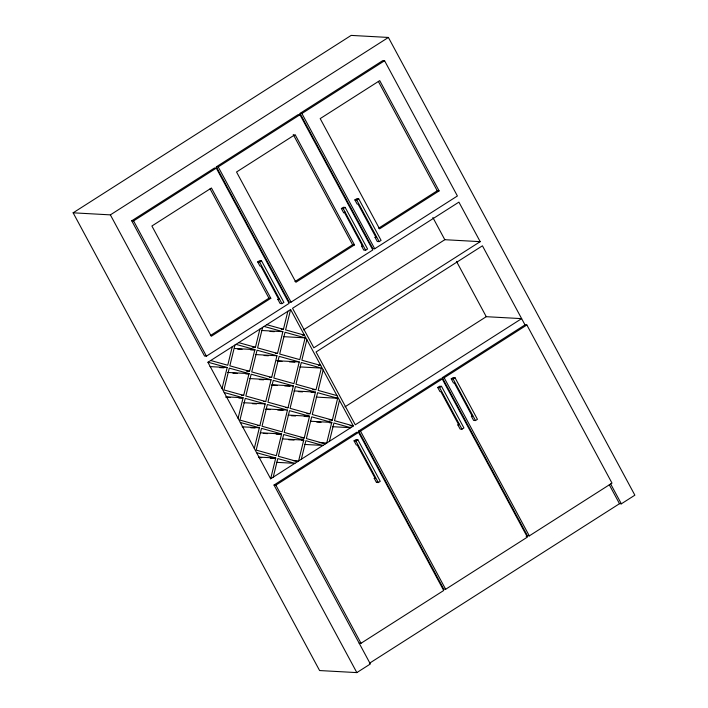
<?xml version="1.0" encoding="UTF-8"?>
<svg xmlns="http://www.w3.org/2000/svg" width="708" height="708" viewBox="0 0 708 708"><rect width="100%" height="100%" fill="white"/><g stroke="black" fill="none" stroke-linecap="round" stroke-linejoin="round"><path stroke-width="1.06" d="M222.038 388.524L227.171 367.532L208.028 362.213M232.259 346.752L227.737 365.24L210.71 360.505M234.923 345.053L229.843 365.824L249.57 371.311L254.88 349.61L236.003 344.362M238.074 418.304L243.101 397.763L224.179 392.498M243.676 395.427L249.012 373.612L229.277 368.125L223.94 389.931L243.676 395.427L241.534 395.303M252.234 347.115L255.446 347.292L259.898 329.114M262.624 327.37L257.606 347.894L277.527 353.434L282.864 331.663L264.093 326.441M254.296 448.421L259.349 427.756L240.313 422.464M259.871 425.641L265.181 403.905L245.26 398.365L239.941 420.092L259.871 425.641L257.721 425.517M265.757 401.569L271.093 379.754L251.172 374.213L245.835 396.02L265.757 401.569L263.615 401.445M271.66 377.452L276.961 355.752L257.039 350.212L251.729 371.912L271.66 377.452L269.509 377.337M281.288 329.202L283.43 329.317L287.846 311.281M290.616 309.511L353.345 426.03L270.651 478.803L207.913 362.284L290.616 309.511L285.598 329.919L304.413 335.149L302.272 335.034M270.651 478.803L275.731 458.014L256.588 452.695M281.616 433.951L276.297 455.695L256.19 450.102L261.509 428.358L281.616 433.951L260.172 432.774M287.448 410.1L282.138 431.836L262.031 426.243L267.35 404.507L287.448 410.1L266.013 408.914M288.023 407.755L293.36 385.94L273.261 380.355L267.925 402.171L288.023 407.755L285.882 407.64M299.227 361.947L293.917 383.647L273.819 378.054L279.129 356.354L299.227 361.947L276.713 360.699M305.121 337.849L299.794 359.629L279.695 354.035L285.023 332.264L305.121 337.849L283.678 336.672M273.235 477.148L277.784 458.589L294.873 463.342L276.651 462.333M306.865 339.698L301.847 360.204L320.733 365.452L318.591 365.337M297.581 461.616L278.35 456.262L283.669 434.526L303.714 440.093L298.608 460.961L293.245 460.669M304.228 437.978L309.546 416.242L289.501 410.667L284.182 432.402L304.228 437.978L301.015 437.801M315.458 392.09L310.122 413.906L290.076 408.33L295.413 386.515L315.458 392.09L294.015 390.904M321.326 368.089L316.016 389.789L295.971 384.214L301.281 362.514L321.326 368.089L299.882 366.912M301.325 459.226L305.865 440.695L322.928 445.438L304.706 444.438M323.167 369.974L318.166 390.391L336.973 395.622M325.397 443.863L306.378 438.571L311.697 416.844L331.76 422.419L326.724 443.022L319.219 442.606M332.335 420.083L337.672 398.268L317.609 392.692L312.272 414.499L332.335 420.083L329.114 419.906M329.45 441.279L333.919 423.021L350.734 427.703L332.503 426.694M339.486 400.277L334.495 420.685L353.283 425.906M359.151 643.174L361.018 643.271L443.712 590.499L358.575 432.376L356.708 432.269L274.014 485.042L370.355 663.98L356.841 672.6L319.6 670.547L73.136 212.816L351.159 35.4L388.4 37.453L634.864 495.184L621.35 503.813L619.491 503.707L369.426 663.281M73.136 212.816L110.377 214.869L388.4 37.453M131.732 220.808L214.436 168.035L216.294 168.132L289.112 303.378L206.417 356.151L204.55 356.044L131.732 220.808L133.591 220.905L216.294 168.132M216.365 166.805L298.095 114.643L299.962 114.749L372.78 249.986L291.041 302.148L289.183 302.042L216.365 166.805L218.223 166.902L299.962 114.749M300.024 113.413L382.727 60.64L384.586 60.746L457.403 195.983L374.709 248.756L372.851 248.65L300.024 113.413L301.891 113.519L384.586 60.746M277.872 299.369L278.802 299.413L260.88 266.128L259.951 266.075L257.712 261.916L259.641 260.686L261.5 260.783L283.908 302.396L281.979 303.626L280.111 303.528L277.872 299.369L279.164 298.546M341.371 208.524L343.3 207.294L345.168 207.4L367.576 249.012L365.638 250.243L363.779 250.136L361.54 245.977L362.469 246.03L344.548 212.736L343.61 212.692L341.371 208.524L343.238 208.63L345.168 207.4M375.054 237.357L375.983 237.401L358.062 204.116L357.133 204.063L354.885 199.904L356.823 198.674L358.682 198.771L381.09 240.384L379.161 241.614L377.293 241.516L375.054 237.357L376.337 236.534M257.712 261.916L259.571 262.013L261.5 260.783M354.885 199.904L356.752 200.001L358.682 198.771M343.61 212.692L344.902 211.869M210.347 335.574L268.943 298.183L270.81 298.28L211.435 188.009L151.901 226.002L211.276 336.273L270.81 298.28M294.971 281.572L352.611 244.791L354.469 244.897L295.094 134.626L236.534 172L295.909 282.271L354.469 244.897M378.638 228.188L437.243 190.788L439.102 190.894L379.727 80.623L320.193 118.608L379.568 228.879L439.102 190.894M303.546 329.848L444.81 239.702L480.192 241.658L458.908 202.125L292.546 308.281L313.83 347.814L480.192 241.658M345 406.834L486.263 316.688L521.646 318.635L355.283 424.8L316.069 351.973L482.431 245.818L525 324.884L526.867 324.981L612.004 483.113L529.31 535.876L527.451 535.779L526.159 536.602M358.637 431.039L440.376 378.886L442.234 378.984L527.38 537.115L445.642 589.268L443.783 589.162L358.637 431.039L360.505 431.145L442.234 378.984M527.451 535.779L442.305 377.647L525 324.884M274.014 485.042L275.872 485.148L358.575 432.376M442.305 377.647L444.164 377.753L526.867 324.981M374.222 478.298L375.151 478.351L357.23 445.058L356.292 445.005L354.053 440.845L355.982 439.615L357.85 439.721L380.249 481.334L378.32 482.564L376.461 482.458L374.222 478.298L375.506 477.475M457.881 424.906L458.819 424.959L440.889 391.674L439.96 391.621L437.721 387.462L439.65 386.232L441.509 386.329L463.917 427.942L461.988 429.172L460.129 429.075L457.881 424.906L459.173 424.092M471.395 416.286L472.333 416.339L454.403 383.046L453.474 382.993L451.235 378.833L453.164 377.603L455.023 377.709L477.431 419.322L475.502 420.552L473.643 420.446L471.395 416.286L472.687 415.463M354.053 440.845L355.92 440.951L357.85 439.721M437.721 387.462L439.579 387.559L441.509 386.329M451.235 378.833L453.093 378.939L455.023 377.709M376.461 482.458L377.745 481.635M261.42 330.477L282.864 331.663M270.014 331.433L274.306 331.671M234.516 348.486L254.88 349.61M237.746 349.15L242.03 349.38M250.605 349.858L254.898 350.088M275.385 353.319L277.527 353.434M255.526 354.566L276.961 355.752M264.119 355.522L268.412 355.761M277.695 361.213L281.988 361.452M289.492 361.868L294.847 362.16M210.019 366.594L227.171 367.532M219.63 367.585L223.914 367.824M246.357 371.134L249.57 371.311M227.569 372.426L249.012 373.612M232.941 373.204L237.233 373.443M245.809 373.913L249.021 374.089M249.65 378.568L271.093 379.754M259.323 379.585L263.606 379.824M271.916 384.763L293.36 385.94M271.828 385.214L277.191 385.506M284.696 385.922L290.05 386.223M312.803 389.612L314.945 389.736M298.307 391.621L302.599 391.86M311.175 392.329L314.387 392.506M316.228 397.082L337.672 398.268M225.949 396.816L243.101 397.763M225.958 397.303L230.25 397.533M238.826 398.011L242.039 398.188M243.747 402.719L265.181 403.905M252.34 403.675L256.623 403.914M265.916 409.366L270.208 409.605M277.713 410.021L283.067 410.313M306.9 413.729L309.042 413.844M288.103 415.065L309.546 416.242M291.324 415.72L295.617 415.959M304.192 416.428L308.484 416.667M310.316 421.242L331.76 422.419M316.768 422.074L321.051 422.313M329.627 422.782L331.778 422.906M350.071 425.729L352.212 425.853M242.198 426.809L259.349 427.756M250.791 427.774L255.084 428.004M263.296 433.402L267.589 433.632M276.164 434.11L280.448 434.349M282.271 438.916L303.714 440.093M288.705 439.748L294.068 440.049M301.573 440.456L303.714 440.58M258.579 457.067L275.731 458.014M258.482 457.518L261.703 457.704M270.279 458.173L274.562 458.412M266.819 324.698L283.43 329.317M238.702 342.637L255.446 347.292M610.659 483.953L621.35 503.813M609.305 484.794L619.491 503.707M378.382 81.482L437.243 190.788M432.871 217.524L444.81 239.702M456.465 261.341L486.263 316.688M356.752 200.001L379.161 241.614M453.093 378.939L475.502 420.552M301.891 113.519L374.709 248.756M444.164 377.753L529.31 535.876M343.238 208.63L365.638 250.243M439.579 387.559L461.988 429.172M293.236 134.52L352.611 244.791M218.223 166.902L291.041 302.148M360.505 431.145L445.642 589.268M259.571 262.013L281.979 303.626M355.92 440.951L378.32 482.564M210.09 188.877L268.943 298.183M133.591 220.905L206.417 356.151M275.872 485.148L361.018 643.271M110.377 214.869L356.841 672.6"/></g></svg>
